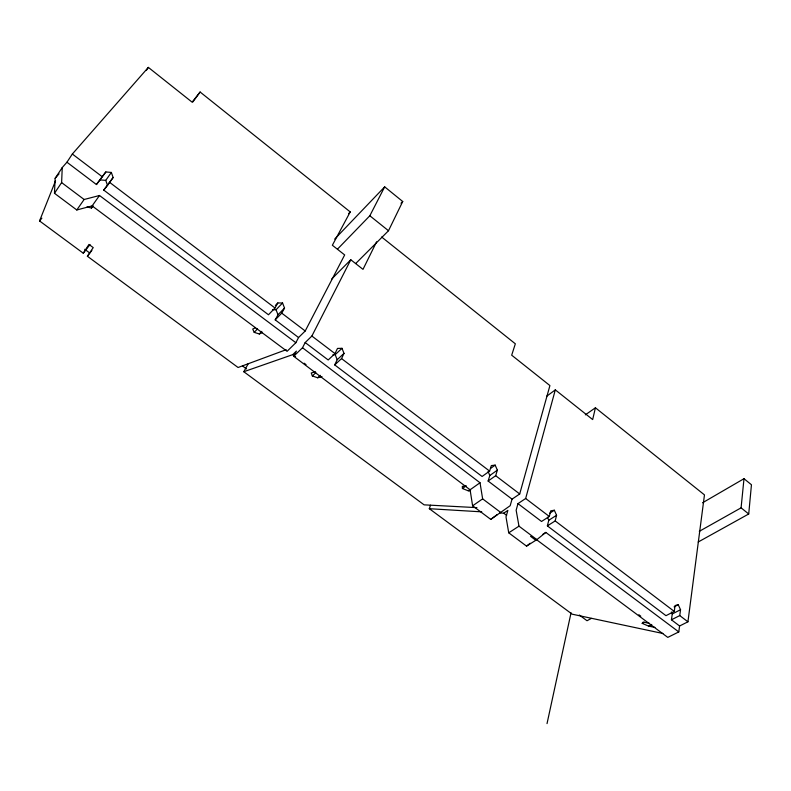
<?xml version="1.0" encoding="UTF-8"?>
<svg xmlns="http://www.w3.org/2000/svg" width="791" height="791" viewBox="0 0 791 791"><rect width="100%" height="100%" fill="white"/><g stroke="black" fill="none" stroke-linecap="round" stroke-linejoin="round"><path stroke-width="1.19" d="M54.47 193.291L61.619 182.592L62.242 167.573L66.938 162.214L72.347 154.027L148.352 67.393L192.104 102.158L200.113 92.023L350.225 211.919L332.358 245.25L344.668 254.939L305.217 330.984L298.553 337.539L295.854 342.711L287.084 351.313L92.122 205.897L76.796 209.981L54.47 193.291L55.143 178.331L62.242 167.573M698.196 542.003L748.721 513.982L751.45 484.754L743.995 478.703L702.596 502.76M699.303 531.325L741.088 507.842L743.995 478.703M535.527 538.928L667.782 637.388L678.787 631.92L679.598 625.988L687.933 621.805L704.465 494.889L595.425 407.78L585.34 414.87M679.598 625.988L671.43 619.808L679.746 615.576L680.547 609.713L678.223 604.72L675.089 605.55L674.258 611.413L665.973 615.675L547.362 525.886L548.776 520.251L547.461 517.245M671.43 619.808L672.271 613.954L671.351 611.967M547.026 723.607L571.043 612.807M595.425 407.78L592.667 419.566L555.312 389.864L546.601 396.311M547.362 525.886L555.183 520.923L556.567 515.277L554.343 510.244L550.724 510.828L549.31 516.464L541.528 521.467L517.976 503.64L525.659 498.498L555.312 389.864M517.976 503.64L516.147 510.215L518.975 526.163L536.881 539.62L545.83 532.422L678.787 631.92M476.933 507.644L424.105 504.846L243.796 371.73L292.759 354.625L296.378 351.105L293.698 356.286L470.091 489.787L472.613 505.815L490.756 519.38L510.175 505.706L512.044 499.151L519.707 493.97L549.913 385.573L511.688 355.189L515.337 343.808L381.638 237.013M512.044 499.151L488.116 481.037L495.68 475.707L497.351 470.17L495.176 465.128L491.33 465.583L489.619 471.11L482.085 476.469L334.702 364.908L337.184 359.707L344.016 353.379L341.989 348.317L337.5 348.416L334.998 353.607L328.186 359.974L305.178 342.552L311.872 336.037L350.799 259.755L363 269.355L376.575 241.838M488.116 481.037L489.817 475.51L497.351 470.17M662.917 633.492L572.209 614.192L429.315 508.702L430.531 505.202M90.016 244.557L83.273 253.209L39.55 220.936L55.548 180.803M334.702 364.908L341.554 358.59L344.016 353.379M355.723 263.522L388.5 230.735L402.728 201.507L384.683 186.854L334.662 239.119M337.47 249.165L369.832 215.765L384.683 186.854M293.698 356.286L302.508 347.743L305.178 342.552M298.553 337.539L275.199 319.861L281.744 313.147L284.533 308.075L282.565 303.002L277.809 302.953L275.377 305.494M275.199 319.861L277.997 314.788L284.533 308.075M243.796 371.73L248.305 363.593M66.938 162.214L96.433 184.54L105.826 171.954L111.353 172.438L113.133 177.52L103.74 190.077L268.475 314.769L274.991 308.006L277.809 302.953M86.99 206.955L91.459 208.013L92.863 205.551M83.273 253.209L88.958 244.439L93.229 247.603L87.386 256.244L238.071 367.499L286.194 349.691M146.305 70.419L148.352 67.393M76.796 209.981L84.123 199.5L99.508 195.496L295.854 342.711M96.433 184.54L105.826 171.954M103.74 190.077L107.507 185.43L105.757 180.368L111.353 172.438M92.122 205.897L99.508 195.496M91.459 208.013L92.794 206.135M107.507 185.43L113.133 177.52M192.836 101.97L200.113 92.023M654.948 627.431L648.551 626.106L642.203 623.348L643.182 622.072L649.53 623.357M87.386 256.244L91.875 250.44M39.55 220.936L41.883 218.187M55.143 178.331L59.058 173.842M348.564 213.679L350.225 211.919M255.483 327.741L252.725 329.046L254.198 332.358L257.53 328.918M272.5 309.726L276.059 309.746L282.565 303.002M254.198 332.358L259.319 333.99L261.841 331.389M401.007 203.247L402.728 201.507M331.795 278.926L350.799 259.755M315.55 371.76L311.259 372.966L312.336 375.962L315.817 372.719M332.942 354.724L335.186 354.665L341.989 348.317M312.336 375.962L317.656 377.772L320.296 375.33M500.05 512.954L503.709 513.181L507.871 510.393L506.003 516.948L508.732 532.818L526.539 546.126L530.138 543.249M490.756 519.38L497.272 514.565M465.8 486.396L462.32 486.346L462.428 488.522L466.265 485.773M490.479 468.48L495.176 465.128M462.428 488.522L468.242 490.786L470.19 489.411M470.091 489.787L480.018 482.757L302.508 347.743M472.613 505.815L482.639 498.864L480.018 482.757M508.732 532.818L518.975 526.163M549.488 513.379L554.343 510.244M548.776 520.251L556.567 515.277M542.745 534.38L545.83 532.422M526.539 546.126L536.881 539.62M591.361 618.394L587.031 620.737L579.328 615.042M642.203 623.348L644.319 622.25M674.1 606.855L678.223 604.72M648.551 626.106L651.764 624.465M672.271 613.954L680.547 609.713M259.319 333.99L262.128 332.724M317.656 377.772L322.016 376.615M468.242 490.786L470.586 490.845M429.315 508.702L481.759 511.856M100.239 179.913L105.757 180.368M84.716 249.284L89.68 252.952M242.501 365.966L246.476 368.903M292.759 354.625L295.607 356.761M304.149 363.188L306.048 364.621M503.709 513.181L506.626 515.376M638.821 614.726L640.779 616.199M61.619 182.592L84.123 199.5M482.639 498.864L500.891 512.578M530.543 536.328L535.823 540.293M72.347 154.027L102.019 176.571M109.366 182.157L274.991 308.006M281.744 313.147L305.217 330.984M311.872 336.037L334.998 353.607M341.554 358.59L489.619 471.11M495.68 475.707L519.707 493.97M525.659 498.498L549.31 516.464M555.183 520.923L674.258 611.413M679.746 615.576L687.933 621.805M741.088 507.842L748.721 513.982M369.832 215.765L388.5 230.735M488.096 471.495L489.817 475.51M335.186 354.665L337.184 359.707M276.059 309.746L277.997 314.788"/></g></svg>
